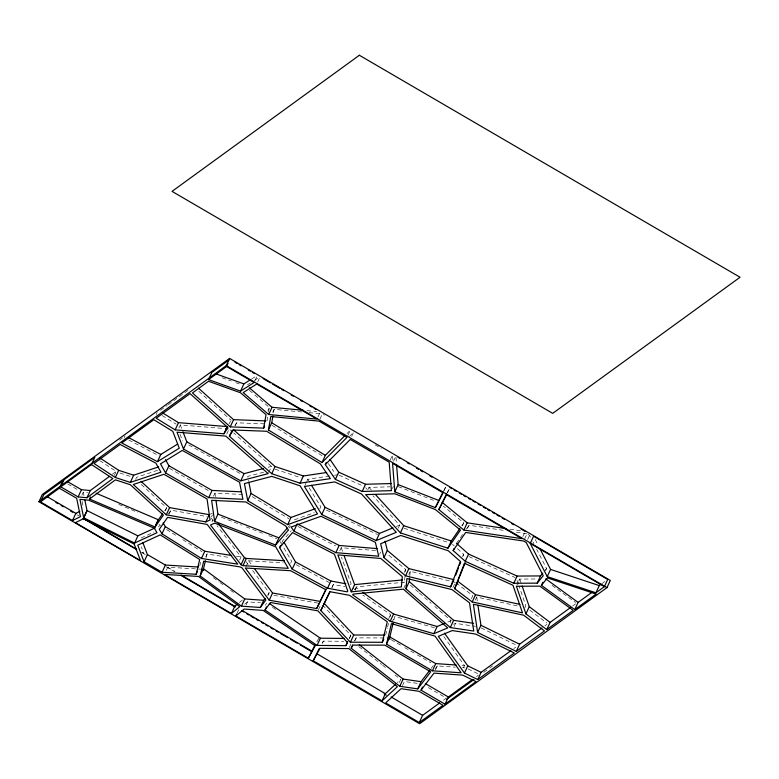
<?xml version="1.0" encoding="UTF-8"?>
<svg xmlns="http://www.w3.org/2000/svg" width="779" height="779" viewBox="0 0 779 779"><rect width="100%" height="100%" fill="white"/><g stroke="black" fill="none" stroke-linecap="round" stroke-linejoin="round"><path stroke-width="0.58" stroke-dasharray="3.9 2.92" d="M405.002 576.294L404.681 579.722L403.249 582.809M405.431 571.718L405.645 569.43L387.689 554.278M409.812 575.885L410.251 571.319L450.7 581.241M266.983 420.942L268.375 413.084M268.57 411.955L269.368 407.466M273.517 412.675L274.12 409.306L301.853 411.964M199.745 565.953L201.109 560.267M206.231 557.394L207.048 553.986L229.289 557.482M385.663 635.08L387.309 628.254M387.582 627.124L388.682 622.567M390.055 616.88L390.6 614.612L362.868 595.107M393.94 619.87L394.768 616.462L434.916 627.932M462.833 556.449L463.671 554.239L455.033 546.595M81.834 495.269L83.256 492.182L87.667 492.601M124.143 437.847L125.098 435.782M114.289 475.511L115.711 472.425M156.199 414.555L157.144 412.5M135.653 479.348L136.607 477.284L158.176 470.107M178.888 428.061L180.319 424.974L224.362 428.528M165.275 510.956L166.706 507.869L140.843 484.09M169.033 514.286L170.932 510.167L207.01 516.594M226.747 434.059L229.123 428.908L232.726 432.102M166.307 570.306L167.728 567.219L200.631 569.167M255.054 380.464L256.953 376.345M235.161 425.879L236.582 422.793L265.22 423.883M257.693 381.953L259.592 377.834M213.514 496.223L214.946 493.136L244.411 494.558M211.479 516.896L212.433 514.831M211.917 521.94L212.862 519.875M267.937 410.552L268.891 408.498M205.627 557.073L207.048 553.986M272.689 412.393L274.12 409.306M268.628 472.571L271.482 466.397L233.632 432.9M239.64 560.043L241.062 556.956L217.049 525.737M245.823 566.995L248.676 560.822L283.215 562.866M317.9 417.057L319.799 412.938M319.974 419.073L322.35 413.922L324.424 415.129M237.264 612.859L238.695 609.772M246.057 604.952L247.488 601.865L260.517 602.78M304.891 485.434L306.322 482.347M306.799 481.315L307.744 479.26L333.373 475.424M281.998 542.486L282.943 540.422L291.278 530.694M289.418 527.938L290.372 525.883M267.742 595.877L269.164 592.79L251.802 569.371M265.483 605.254L266.437 603.199M347.921 435.364L350.297 430.222L346.976 433.572M290.645 563.198L291.599 561.143L283.205 546.78M351.67 436.367L353.578 432.248L349.42 436.435M319.857 508.775L320.812 506.72L308.406 486.651M368.009 489.455L368.964 487.391L390.016 486.817M339.78 550.792L341.212 547.705L378.136 550.763M318.397 609.83L320.773 604.679M390.143 460.107L392.519 454.965M331.951 587.6L333.373 584.513L344.893 586.645M393.522 461.285L395.42 457.166M317.072 641.692L318.494 638.605L316.79 641.711M392.382 488.599L393.327 486.534M322.399 643.181L323.353 641.117L343.734 641.302M354.981 589.635L356.636 586.869L405.518 582.079M355.214 589.956L356.636 586.869M379.675 554.151L380.619 552.097M398.215 528.191L399.637 525.104L372.937 495.707M349.43 638.439L350.862 635.343L322.896 605.41M349.274 647.544L351.173 643.435M354.766 640.971L356.188 637.884L386.929 637.943M404.213 572.526L405.645 569.43M444.03 490.741L445.929 486.622M408.819 574.405L410.251 571.319M388.702 618.721L390.6 614.612M447.526 492.679L449.425 488.56L447.146 492.825M403.863 588.135L405.284 585.048M391.915 622.635L394.768 616.462M462.356 525.952L463.787 522.865L443.378 506.165M467.585 528.318L469.007 525.231L504.519 530.499M399.315 682.54L400.737 679.454L397.329 682.618M402.48 685.617L404.379 681.498L418.732 683.572M462.726 556.303L463.671 554.239M452.95 587.522L454.848 583.403M450.126 622.762L451.08 620.707L434.779 606.471M454.128 626.452L455.559 623.366L470.789 625.644M435.432 670.037L437.331 665.918L455.287 667.175M471.402 598.691L472.824 595.604L459.016 585.165M475.268 600.132L476.699 597.035L517.626 605.965M522.836 536.595L524.744 532.485M463.524 667.661L464.479 665.597L443.3 635.859M524.627 538.98L527.003 533.839L529.554 535.319L530.645 537.461M527.646 539.438L529.554 535.319M516.876 585.253L518.298 582.166M518.775 581.134L519.729 579.079L537.315 578.963M524.871 607.737L525.825 605.673L519.067 586.12M545.612 570.559L546.566 568.504L536.682 549.234M331.835 587.648L333.373 584.513M443.65 490.887L445.861 486.651M349.177 638.459L350.862 635.343M354.503 641L356.188 637.884M322.214 643.191L323.353 641.117M228.958 423.922L230.613 421.254M234.927 425.461L236.582 422.793M461.811 525.728L463.787 522.865M456.484 543.352L463.739 532.865M466.378 529.048L469.007 525.231M164.632 510.849L166.706 507.869M168.167 514.14L170.932 510.167M267.801 594.659L269.164 592.79M431.167 668.401L433.328 665.558M435.169 668.762L437.331 665.918M545.066 570.355L546.566 568.504M288.006 527.217L289.525 525.445M350.453 584.639L351.154 583.929L341.416 557.082M239.377 602.488L243.077 599.431M244.713 604.153L247.488 601.865M112.351 474.236L116.188 471.392L99.654 460.545M119.596 440.067L122.498 437.954M160.503 410.319L167.271 405.401M168.235 404.7L189.511 389.247M602.079 583.549L604.894 581.504M544.901 625.829L546.848 624.417M513.828 648.576L515.747 647.174M572.614 606.023L575.554 603.891M443.494 700.155L446.338 698.081L426.502 686.523M476.485 676.552L478.423 675.14M483.778 672.345L488.676 668.781M489.66 668.07L492.601 665.938M251.627 378.993L256.457 375.926M247.498 384.777L250.4 382.937M254.266 380.483L259.105 377.416M158.176 526.507L160.308 525.523L159.247 523.712M141.096 537.997L153.921 532.096M210.233 514.198L212.326 513.254M447.867 622.041L451.08 620.707M453.417 624.252L455.559 623.366M396.287 526.487L399.637 525.104M294.462 519.817L314.336 512.66M268.064 467.303L271.482 466.397M263.701 472.181L247.732 476.397L248.628 480.955M334.542 475.248L338.037 474.723M462.083 665.432L464.479 665.597M462.463 667.671L464.859 667.846M307.014 410.64L316.654 411.565M309.088 412.656L322.35 413.922M509.826 529.165L520.479 530.752M516.35 532.252L527.003 533.839M471.967 625.819L475.482 626.345M236.388 556.216L241.062 556.956M273.789 595.312L317.696 603.024M451.859 581.524L455.326 582.38M404.077 528.25L449.269 542.788M119.888 473.028L131.408 476.787M275.114 469.162L301.181 477.858M222.142 377.766L231.285 381.048M235.852 382.693L239.28 383.92M221.411 517.237L241.733 525.134M246.252 526.886L264.324 533.907M268.843 535.66L276.749 538.727M398.205 486.583L435.364 501.053M118.759 504.393L137.649 512.455M339.108 475.209L362.693 485.833M468.861 556.557L515.182 577.57M326.459 510.118L377.601 534.598M468.111 668.927L478.364 673.932M481.149 627.923L516.604 645.255M297.977 526.497L335.613 545.904M128.72 439.989L159.189 455.91M296.078 564.658L329.254 582.556M188.791 444.975L241.821 474.43M169.364 468.286L210.388 491.763M391.253 639.763L400.64 645.216M404.817 647.641L416.307 654.311M417.349 654.915L430.914 662.793M67.744 483.954L78.971 490.478M375.098 444.799L381.243 448.383M167.728 567.219L175.061 571.494M141.72 552.184L143.823 553.411L141.301 546.78M76.887 514.724L78.981 515.941M141.905 552.632L146.101 555.086M166.024 566.703L174.418 571.591M252.192 496.632L289.028 518.775M272.056 425.315L323.606 456.621M162.139 415.558L176.103 424.127M166.579 529.564L177.719 536.517M182.773 539.681L202.014 551.688M272.446 607.279L276.448 610.006M355.935 587.57L357.912 588.963M352.965 588.145L355.935 590.229M552.009 585.35L575.554 602.469M213.319 577.658L219.084 581.874M220.038 582.575L222.921 584.678M230.594 590.297L233.476 592.41M529.827 610.142L546.868 622.996M358.798 646.599L381.681 664.516M382.625 665.266L385.488 667.506M395.021 674.974L397.884 677.214M249.319 390.26L253.876 394.174M254.782 394.953L268.453 406.687M410.338 585.117L418.479 592.235M419.384 593.023L431.157 603.306M452.443 544.297L454.176 545.826M198.781 391.282L228.471 417.933M229.367 418.742L231.168 420.358M368.964 487.391L371.388 490.069M365.653 487.693L367.269 489.475M211.236 518.171L213.417 521.005M248.676 560.822L251.568 564.717M246.018 561.562L248.189 564.493M328.31 463.534L333.694 471.431M307.744 479.26L309.604 482.269M280.206 541.658L282.602 545.758M535.212 539.448L537.958 544.794M532.846 541.746L533.946 543.888M180.319 424.974L181.614 428.343M180.007 434.244L182.607 440.992M341.212 547.705L342.838 552.184M519.729 579.079L521.716 584.825M517.081 580.365L518.668 584.971M83.256 492.182L83.957 495.629M82.107 501.413L83.275 507.158M476.699 597.035L477.4 601.748M214.946 493.136L215.442 496.632M395.995 457.331L396.365 462.074M392.616 456.143L392.986 460.895"/><path stroke-width="1.17" d="M405.947 588.807L406.92 578.515L451.995 589.586L469.503 602.81L473.749 631.058L450.311 627.553L405.947 588.807L409.277 581.601L409.598 578.174M263.653 428.138L266.038 414.671L240.516 392.772L208.529 381.272L192.462 392.947L230.253 426.873L263.653 428.138L264.607 426.084M268.404 429.979L270.79 416.512L319.02 421.127L346.967 437.428L322.029 462.541L268.404 429.979L271.735 422.773L272.923 416.044M196.142 574.289L199.697 559.517L160.211 534.881L137.766 545.203L144.066 561.776L162.071 572.273L196.142 574.289L197.564 571.202M200.164 575.963L203.718 561.192L240 566.898L241.967 567.794L265.834 599.996L260.381 607.493L241.432 606.15L200.164 575.963L203.494 568.758L205.413 560.802M382.333 642.286L387.27 621.817L349.635 595.341L330.043 591.719L320.802 610.522L350.404 642.217L382.333 642.286L383.765 639.199M386.501 644.136L391.438 623.658L435.033 636.122L461.149 672.803L432.433 670.797L386.501 644.136L389.831 636.93L393.122 623.278M450.622 586.879L460.35 561.445L448.256 550.743L400.747 535.455L380.639 543.742L383.989 557.628L405.538 575.817L450.622 586.879L453.953 579.673L408.868 568.612L387.319 550.422L385.079 541.171M455.647 575.253L458.607 567.511M459.444 565.301L460.72 561.98M454.702 588.69L464.43 563.256L512.962 585.272L522.495 612.878L472.201 601.914L454.702 588.69L465.219 562.681M38.95 501.744L42.28 494.538L229.61 358.428L610.298 580.423L606.968 587.629L419.638 723.74L38.95 501.744L226.29 365.633L229.61 358.428M40.469 501.89L43.799 494.684L62.641 480.994L59.311 488.199L40.469 501.89L72.496 520.567L80.412 516.662L76.663 498.268L59.311 488.199M60.781 486.846L64.112 479.64L94.795 457.351L91.464 464.557L60.781 486.846L78.134 496.914L86.956 497.752L112.858 478.598L91.464 464.557M78.134 496.914L81.464 489.709L90.286 490.546L109.479 476.358M72.496 520.567L75.826 513.371L79.789 511.414M86.956 497.752L90.286 490.546M89.507 499.018L115.409 479.854L130.375 484.742L163.376 515.075L155.079 526.984L89.507 499.018L90.461 496.953M83.684 517.772L79.925 499.378L88.757 500.215L154.32 528.191L156.978 532.729L134.533 543.051L83.684 517.772L87.014 510.566L84.901 500.225M83.343 518.756L134.192 544.034L140.493 560.617L75.417 522.67L83.343 518.756L86.673 511.55M115.36 477.517L93.957 463.476L120.141 444.458L155.858 463.115L160.971 472.201L130.317 482.405L115.36 477.517L118.69 470.312L100.209 458.188M130.317 482.405L133.647 475.2L158.624 466.884M157.475 461.655L179.277 448.198L172.772 431.332L153.814 419.706L121.767 442.988L157.475 461.655L160.805 454.449L177.651 444.049M175.158 429.862L178.488 422.656L227.293 426.59L223.963 433.796L175.158 429.862L156.209 418.235L190.057 393.638L227.838 427.564L223.963 433.796M208.558 379.607L226.611 366.49L254.1 382.518L240.555 391.107L208.558 379.607L211.888 372.401L228.997 359.976M165.596 472.96L160.484 463.865L182.276 450.418L239.552 482.22L242.902 499.29L208.733 497.635L165.596 472.96L168.926 465.754L165.518 459.698M134.192 544.034L137.864 535.845L154.963 527.977M183.493 449.035L176.989 432.179L225.793 436.113L268.151 473.603L240.769 480.847L183.493 449.035L186.824 441.829L182.919 431.712M226.611 366.49L228.043 363.404M155.751 525.104L157.65 520.985M155.079 526.984L158.41 519.778L162.558 513.828M144.066 561.776L147.397 554.57L142.771 542.418M166.278 514.822L133.277 484.489L163.931 474.284L207.058 498.969L210.048 519.982L205.851 521.881L166.278 514.822L169.608 507.616L141.067 481.383M161.974 533.819L159.305 529.282L167.602 517.373L207.175 524.423L237.731 564.162L201.459 558.455L161.974 533.819L165.304 526.614L163.171 522.982M240.555 391.107L243.885 383.901L250.653 379.607M162.071 572.273L165.391 565.067L198.294 567.015M230.253 426.873L233.583 419.667L265.795 420.894M229.386 436.23L233.262 429.998L266.661 431.264L320.276 463.826L330.364 478.637L300.071 483.175L271.744 473.72L229.386 436.23L232.239 430.057M208.733 497.635L212.063 490.429L241.519 491.851M205.851 521.881L209.181 514.676L169.608 507.616M214.605 521.346L211.615 500.332L245.794 501.988L285.698 525.981L288.464 530.002L275.591 545.037L214.605 521.346L217.935 514.14L215.939 500.137M201.459 558.455L204.789 551.25L231.704 555.485M268.716 414.496L316.946 419.112L256.739 384.008L243.194 392.597L268.716 414.496L272.037 407.29L303.391 410.299M240.769 480.847L244.1 473.642L263.497 468.51M247.751 500.673L244.402 483.603L271.783 476.368L300.119 485.823L317.481 513.926L287.665 524.656L247.751 500.673L251.081 493.467L248.852 482.094M271.744 473.72L275.075 466.514L233.612 429.823M241.052 564.756L210.486 525.027L214.692 523.128L275.678 546.809L288.269 568.349L243.009 565.651L241.052 564.756L244.382 557.55L218.178 523.498M243.009 565.651L246.339 558.446L284.452 560.714M231.431 613.511L239.747 606.627L198.479 576.441L164.408 574.425L231.431 613.511L234.761 606.305L237.527 604.017M235.842 615.946L244.158 609.061L263.107 610.405L315.174 645.81L308.338 658.226L235.842 615.946L236.797 613.891M241.432 606.15L244.762 598.954L263.711 600.288L265.074 598.408M300.071 483.175L303.401 475.969L326.703 472.483M275.591 545.037L278.921 537.831L287.247 528.104M287.665 524.656L290.986 517.451L315.291 508.706M279.622 547.627L292.495 532.593L334.434 554.22L347.823 591.134L347.122 591.836L327.531 588.213L292.213 569.167L279.622 547.627L280.567 545.573M322.029 462.541L325.359 455.335L344.484 436.084M293.897 531.044L291.132 527.023L320.948 516.282L375.361 542.32L378.721 556.206L335.837 552.662L293.897 531.044L296.75 524.871M325.301 464.566L350.248 439.453L389.188 462.161L391.428 490.653L362.186 491.461L335.379 479.387L325.301 464.566L326.255 462.512M260.381 607.493L263.711 600.288M269.222 600.219L245.346 568.018L290.606 570.715L325.924 589.761L316.683 608.565L269.222 600.219L272.553 593.023L254.46 568.621M265.006 610.006L270.459 602.508L317.92 610.853L347.531 642.548L345.847 645.664L317.072 645.411L265.006 610.006L266.437 606.919M292.213 569.167L295.543 561.961L284.15 542.476M335.379 479.387L338.709 472.181L329.975 459.337M321.785 514.568L304.414 486.466L334.707 481.928L361.514 494.003L396.307 532.31L376.189 540.597L321.785 514.568L325.116 507.363L311.464 485.278M362.186 491.461L365.517 484.256L391.253 483.545M335.837 552.662L339.167 545.466L377.279 548.611M316.683 608.565L326.167 588.827M327.531 588.213L330.861 581.007L345.837 583.783M320.802 610.522L329.78 591.826M308.338 658.226L315.086 644.808M317.072 645.411L320.403 638.205L344.376 638.42M313.197 660.738L320.023 648.323L348.797 648.576L397.407 686.659L382.041 700.886L313.197 660.738L319.371 648.362M394.807 491.831L392.567 463.349L443.076 492.795L435.354 507.616L394.807 491.831L398.137 484.626L396.55 464.45M351.271 591.836L337.882 554.911L380.765 558.455L402.315 576.635L401.351 586.918L351.271 591.836L354.601 584.63L344.055 555.544M376.189 540.597L379.519 533.401L392.937 527.87M383.989 557.628L387.319 550.422M345.847 645.664L347.746 641.555M400.435 532.904L365.633 494.597L394.875 493.789L435.412 509.573L460.457 530.071L447.935 548.192L400.435 532.904L403.756 525.698L375.439 494.519M350.404 642.217L353.734 635.012L384.475 635.08M351.173 648.206L352.858 645.09L384.787 645.148L430.719 671.81L417.739 688.879L399.793 686.289L351.173 648.206L352.605 645.109M435.354 507.616L443.095 491.948M405.538 575.817L408.868 568.612M438.84 509.554L446.571 494.743L521.891 538.659L463.885 530.051L438.84 509.554L446.591 493.886M390.24 621.243L352.605 594.776L353.306 594.075L403.386 589.158L447.75 627.913L433.835 633.697L390.24 621.243L393.57 614.037L362.868 592.449M447.935 548.192L451.265 540.986L459.834 528.59M382.041 700.886L385.371 693.68L395.615 684.196M453.154 550.558L465.676 532.437L523.683 541.045L526.224 542.525L543.236 575.71L537.228 583.13L513.78 583.276L465.248 561.26L453.154 550.558L454.108 548.504M463.885 530.051L467.215 522.845L506.282 528.639M399.793 686.289L403.123 679.084L421.069 681.674L429.726 670.3M465.248 561.26L468.578 554.064L456.484 543.352M433.835 633.697L437.165 626.501L444.653 623.375M417.739 688.879L421.069 681.674M421.02 690.184L434.01 673.124L462.726 675.13L476.066 681.635L445.043 704.177L421.02 690.184L422.452 687.097M450.311 627.553L453.641 620.347L409.277 581.601M432.433 670.797L435.763 663.591L456.104 665.013M472.201 601.914L475.531 594.708L519.973 604.397M419.287 722.532L443.008 705.287L418.995 691.294L401.049 688.704L385.673 702.931L419.287 722.532L422.617 715.326L439.697 702.911M477.615 632.49L473.369 604.241L523.654 615.206L544.492 630.922L516.292 651.4L477.615 632.49L480.945 625.284L477.936 605.283M445.043 704.177L448.363 696.981L472.61 679.366M464.44 673.046L438.314 636.355L452.229 630.571L475.667 634.077L514.344 652.987L477.78 679.551L464.44 673.046L467.77 665.841L444.468 633.123M530.236 543.44L533.566 536.234L607.698 579.469L604.368 586.675L595.935 592.8L547.248 576.626L530.236 543.44L604.368 586.675M513.78 583.276L517.11 576.071L540.558 575.924L542.807 573.14M477.78 679.551L481.11 672.345L510.936 650.669M537.228 583.13L540.558 575.924M525.932 613.891L516.399 586.275L539.847 586.139L573.208 610.385L546.761 629.598L525.932 613.891L529.262 606.685L522.105 585.974M541.424 585.341L547.433 577.911L596.12 594.095L574.785 609.597L541.424 585.341L542.856 582.254M547.248 576.626L550.578 569.42L540.149 549.078M516.292 651.4L519.622 644.194L541.98 627.952M546.761 629.598L550.091 622.392L570.656 607.454M574.785 609.597L578.115 602.391L591.689 592.527M595.935 592.8L599.265 585.594L601.145 584.231M446.503 699.425L473.963 679.473M354.601 584.63L402.295 579.956M225.55 428.616L227.935 428.81M453.641 620.347L473.564 623.327M272.553 593.023L320.003 601.369M393.57 614.037L437.165 626.501M403.756 525.698L451.265 540.986M118.69 470.312L133.647 475.2M275.075 466.514L303.401 475.969M550.578 569.42L599.265 585.594M215.316 373.638L243.885 383.901M217.935 514.14L278.921 537.831M398.137 484.626L438.684 500.41M96.177 493.234L158.41 519.778M338.709 472.181L365.517 484.256M468.578 554.064L517.11 576.071M244.382 557.55L246.339 558.446M325.116 507.363L379.519 533.401M467.77 665.841L481.11 672.345M480.945 625.284L519.622 644.194M87.014 510.566L137.864 535.845M297.227 523.839L339.167 545.466M128.243 437.438L160.805 454.449M295.543 561.961L330.861 581.007M186.824 441.829L244.1 473.642M168.926 465.754L212.063 490.429M389.831 636.93L435.763 663.591M388.117 637.952L390.201 639.16M67.179 481.422L81.464 489.709M263.185 378.623L270.449 382.859M272.523 384.066L279.797 388.302M281.871 389.519L283.946 390.727M291.21 394.963L293.284 396.17M300.558 400.406L302.632 401.623M309.896 405.859L311.97 407.066M314.044 408.284L316.128 409.491M449.902 487.537L451.995 488.754M454.089 489.972L456.182 491.198M459.318 493.019L461.411 494.246M463.505 495.463L465.589 496.681M468.734 498.511L470.818 499.738M472.911 500.955L475.005 502.173M478.14 504.003L480.234 505.22M483.379 507.051L485.463 508.278M487.557 509.495L489.65 510.712M492.786 512.543L494.879 513.76M496.973 514.987L499.066 516.204M502.202 518.035L504.295 519.252M511.618 523.527L513.712 524.744M521.034 529.009L525.212 531.453M235.034 362.254L237.069 363.442M239.104 364.63L241.139 365.818M248.267 369.967L250.302 371.155M252.338 372.343L254.373 373.531M397.962 457.341L400.026 458.549M407.242 462.755L409.296 463.953M416.512 468.16L418.576 469.367M420.641 470.565L422.705 471.772M429.92 475.979L431.975 477.176M226.29 365.633L606.968 587.629M425.392 683.592L448.363 696.981M147.397 554.57L165.391 565.067M316.517 653.532L385.371 693.68M391.107 696.952L422.617 715.326M46.896 496.496L75.826 513.371M181.351 575.165L234.761 606.305M242.318 610.58L311.668 651.02M85.047 519.135L136.471 549.127M55.913 502.494L58.006 503.711M61.151 505.552L63.255 506.769M70.597 511.053L72.69 512.27M83.178 518.386L136.666 549.575M180.709 575.262L235.248 607.065M241.539 610.736L243.632 611.953M246.777 613.794L248.881 615.011M250.974 616.238L254.12 618.068M256.223 619.295L258.316 620.522M261.462 622.353L263.555 623.58M265.658 624.797L267.752 626.024M270.897 627.855L273.001 629.081M276.146 630.912L278.239 632.139M280.343 633.356L287.685 637.641M290.83 639.481L297.12 643.142M300.266 644.983L311.804 651.711M384.164 693.904L386.257 695.131M251.081 493.467L290.986 517.451M271.735 422.773L325.359 455.335M162.529 412.86L178.488 422.656M165.304 526.614L204.789 551.25M269.339 603.482L320.403 638.205M545.738 578.846L578.115 602.391M203.494 568.758L244.762 598.954M201.81 569.235L203.728 570.637M529.262 606.685L550.091 622.392M458.033 581.485L475.531 594.708M456.251 583.072L458.091 584.464M359.275 644.73L403.123 679.084M442.17 502.348L467.215 522.845M249.261 387.738L272.037 407.29M198.489 388.166L233.583 419.667M324.132 603.326L353.734 635.012M359.362 55.26L172.032 191.371L552.71 413.367L740.05 277.256L359.362 55.26"/></g></svg>
